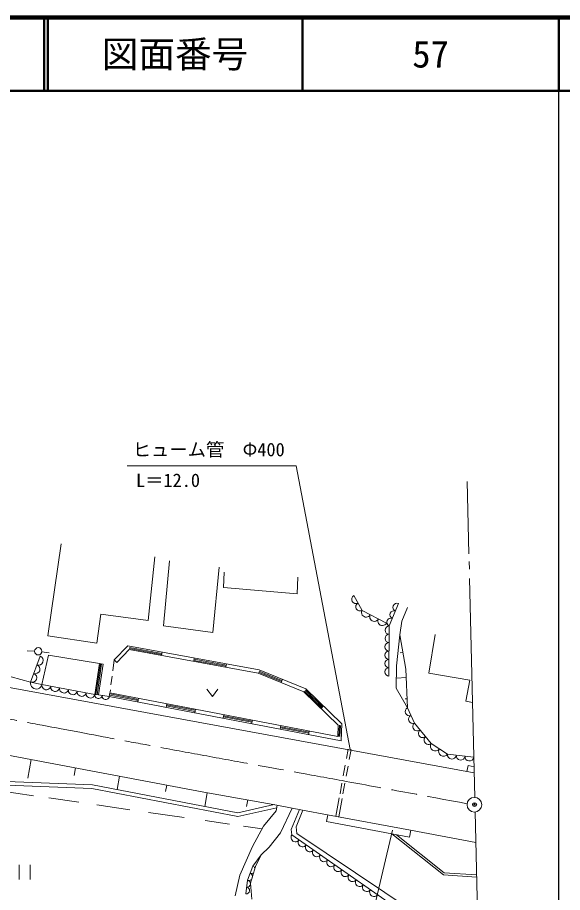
# Model space of a CAD drawing. Units: millimetres, scale not verified. Extents: x 40000 to 680000, y 20000 to 380000.
# Drawn here: x 505124 to 579500, y 260573 to 380000 of the extents above; entities that cross this region are included whole.
import ezdxf
from ezdxf.enums import TextEntityAlignment as Align

# ---------------------------------------------------------------- set-up
doc = ezdxf.new("R2010")
doc.units = ezdxf.units.MM
doc.header["$LTSCALE"] = 1000
doc.header["$PDMODE"] = 32
doc.header["$PDSIZE"] = 500
doc.linetypes.add('CHAIN', pattern=[18.5, 12, -1.5, 3.5, -1.5])
for name, color, linetype, lineweight in [('M-BGD', 7, 'Continuous', 13), ('M-BMK', 2, 'CHAIN', 13), ('M-BMK-SRVR', 3, 'Continuous', 13), ('M-STR-STR3', 7, 'Continuous', 13), ('M-STR-STRC', 7, 'Continuous', 13), ('M-TTL', 7, 'Continuous', 13), ('M-TTL-BAND', 7, 'Continuous', 25), ('M-TTL-LINE', 7, 'Continuous', 50)]:
    doc.layers.add(name, color=color, linetype=linetype, lineweight=lineweight)
doc.layers.add('M-OTRS', color=6, linetype='Continuous')
doc.layers.add('M-TTL-TXT', color=7, linetype='Continuous')
doc.styles.add('ＭＳ ゴシック', font='')
doc.styles.get('ＭＳ ゴシック').set_extended_font_data('MS Gothic')

msp = doc.modelspace()

# ---------------------------------------------------------------- linework, layer by layer
at = {"layer": 'M-BGD'}
for p, q in [((511082, 308172), (509248, 295627)), ((522933, 297710), (523875, 306387)), ((525858, 305841), (525065, 296966)), ((531759, 296073), (532651, 304998)), ((533345, 304304), (533246, 302222)), ((543312, 301329), (543361, 303610)), ((533246, 302222), (543312, 301329)), ((552147, 299064), (551036, 301093)), ((555867, 296963), (557123, 300006)), ((555480, 297349), (552147, 299064)), ((557560, 297610), (558357, 299470)), ((515941, 294586), (516487, 298553)), ((516487, 298553), (522933, 297710)), ((557295, 295750), (557560, 297610)), ((525065, 296966), (531759, 296073)), ((555818, 290103), (555867, 296963)), ((509248, 295627), (515941, 294586)), ((556852, 291499), (557295, 295750)), ((558136, 291056), (557295, 295750)), ((561262, 290532), (562131, 295803)), ((520180, 294260), (518319, 292324)), ((538117, 290986), (520180, 294260)), ((524786, 293063), (520381, 293867)), ((524813, 293211), (520408, 294015)), ((507457, 293517), (506457, 293567)), ((506910, 289296), (508214, 292821)), ((508447, 293417), (509437, 293267)), ((509369, 292969), (508465, 288970)), ((516307, 291811), (509369, 292969)), ((520354, 293720), (518679, 291978)), ((537976, 290504), (520354, 293720)), ((524760, 292916), (524849, 293407)), ((529165, 292112), (529255, 292603)), ((557353, 293265), (557728, 293332)), ((515685, 287612), (516307, 291811)), ((515833, 287590), (516455, 291789)), ((515982, 287568), (516603, 291767)), ((516180, 287538), (516801, 291738)), ((516307, 291811), (516801, 291738)), ((518126, 290807), (518319, 292324)), ((518679, 291978), (518319, 292324)), ((533597, 291455), (529192, 292259)), ((533624, 291603), (529219, 292407)), ((533570, 291308), (533660, 291799)), ((556807, 288443), (556852, 291499)), ((544207, 287957), (537976, 290504)), ((541148, 289369), (538032, 290642)), ((541205, 289508), (538089, 290781)), ((544486, 288384), (538117, 290986)), ((558357, 285786), (558136, 291056)), ((566832, 289554), (561262, 290532)), ((506910, 289296), (504254, 289998)), ((508465, 288970), (506910, 289296)), ((517883, 288896), (518034, 290083)), ((541091, 289230), (541280, 289693)), ((556828, 289845), (558184, 289902)), ((566316, 286673), (566832, 289554)), ((503778, 288587), (567443, 276898)), ((508465, 288970), (515685, 287612)), ((517741, 287823), (517647, 287332)), ((517741, 287823), (548830, 281860)), ((517756, 287900), (517799, 288242)), ((530979, 288344), (531729, 287344)), ((531729, 287344), (532479, 288344)), ((548897, 283401), (544207, 287957)), ((546656, 285787), (544311, 288065)), ((546761, 285895), (544416, 288173)), ((549406, 283604), (544486, 288384)), ((558357, 285786), (556807, 288443)), ((515685, 287612), (516180, 287538)), ((516180, 287538), (517647, 287332)), ((517647, 287332), (549304, 281260)), ((517685, 287529), (521571, 286783)), ((517713, 287676), (521599, 286931)), ((521627, 287078), (521533, 286587)), ((558009, 287005), (558306, 287017)), ((567217, 286485), (566316, 286673)), ((525513, 286333), (525419, 285842)), ((525457, 286038), (529343, 285293)), ((525485, 286185), (529371, 285440)), ((529399, 285587), (529305, 285096)), ((546552, 285679), (546900, 286038)), ((559288, 283704), (558357, 285786)), ((533285, 284842), (533191, 284351)), ((533229, 284547), (537115, 283802)), ((533257, 284695), (537143, 283949)), ((537172, 284096), (537077, 283605)), ((541058, 283351), (540963, 282860)), ((541001, 283056), (544887, 282311)), ((541029, 283204), (544915, 282458)), ((548830, 281860), (548897, 283401)), ((548980, 281854), (549047, 283395)), ((549130, 281847), (549197, 283388)), ((549304, 281260), (549406, 283604)), ((561590, 280914), (559288, 283704)), ((544944, 282606), (544850, 282115)), ((563805, 279452), (561590, 280914)), ((530546, 274250), (502853, 279519)), ((550260, 280156), (550021, 278858)), ((550653, 280081), (550405, 278732)), ((506552, 276196), (507003, 278730)), ((567392, 279055), (563805, 279452)), ((512844, 276531), (513031, 277582)), ((549850, 277931), (549584, 276484)), ((550233, 277801), (549981, 276430)), ((566605, 277902), (566458, 277085)), ((567423, 277731), (566605, 277902)), ((518713, 274621), (519036, 276440)), ((515276, 274770), (502281, 275297)), ((515349, 275265), (502412, 275792)), ((535212, 270954), (515276, 274770)), ((535203, 271465), (515349, 275265)), ((525325, 274336), (525481, 275213)), ((549399, 275481), (549136, 274050)), ((549805, 275475), (549538, 274024)), ((501904, 274557), (507328, 273771)), ((540504, 272512), (530546, 274250)), ((530692, 272328), (531013, 274168)), ((549036, 273510), (548571, 270980)), ((509380, 273474), (513472, 272882)), ((515954, 272522), (520468, 271869)), ((540131, 272577), (535203, 271465)), ((536386, 272313), (536541, 273203)), ((540418, 271706), (540556, 272501)), ((544027, 271807), (540504, 272512)), ((549421, 273391), (548964, 270907)), ((522999, 271502), (527867, 270797)), ((540494, 272146), (535212, 270954)), ((538708, 269620), (540418, 271706)), ((542618, 272089), (541002, 268708)), ((543621, 271888), (542489, 269194)), ((543144, 269555), (544075, 271798)), ((547410, 271196), (544027, 271807)), ((547464, 271186), (547304, 270261)), ((558777, 269082), (547410, 271196)), ((530733, 270382), (534069, 269899)), ((547304, 270261), (558614, 268108)), ((535966, 269625), (538508, 269257)), ((537193, 266861), (538708, 269620)), ((542489, 269194), (542559, 268426)), ((543248, 268612), (543144, 269555)), ((558614, 268108), (558781, 269082)), ((567668, 267378), (558777, 269082)), ((541002, 268708), (539479, 266783)), ((542559, 268426), (563039, 254162)), ((563510, 255052), (543248, 268612)), ((556222, 268563), (563243, 262978)), ((556855, 268443), (563356, 263271)), ((535476, 262954), (537193, 266861)), ((539479, 266783), (538360, 265708)), ((538360, 265708), (537248, 264169)), ((538360, 265708), (537599, 264141)), ((505365, 262360), (505365, 264360)), ((506865, 264360), (506865, 262360)), ((537248, 264169), (536496, 262240)), ((537599, 264141), (536927, 261858)), ((534837, 260127), (535476, 262954)), ((563243, 262978), (567752, 262679)), ((563356, 263271), (567772, 262978)), ((536496, 262240), (536264, 260369)), ((536927, 261858), (537106, 259664))]:
    msp.add_line(p, q, dxfattribs=at)
msp.add_circle((507958, 293495), 500, dxfattribs=at)
for centre, radius, start, end in [((551314, 300585), 578, 118.70595, 298.70595), ((551869, 299571), 578, 118.70595, 298.70595), ((556913, 299499), 549, 67.57414, 247.57414), ((552703, 298778), 625, 152.77451, 332.77451), ((556495, 298484), 549, 67.57414, 247.57414), ((553814, 298206), 625, 152.77451, 332.77451), ((554925, 297635), 625, 152.77451, 332.77451), ((556076, 297470), 549, 67.57414, 247.57414), ((555863, 296391), 572, 89.59652, 269.59652), ((555855, 295248), 572, 89.59652, 269.59652), ((555847, 294104), 572, 89.59652, 269.59652), ((507996, 292234), 626, 249.70823, 69.70823), ((555839, 292961), 572, 89.59652, 269.59652), ((507562, 291059), 626, 249.70823, 69.70823), ((555830, 291818), 572, 89.59652, 269.59652), ((507127, 289884), 626, 249.70823, 69.70823), ((555822, 290675), 572, 89.59652, 269.59652), ((507688, 289133), 794, 168.16635, 348.16635), ((509067, 288857), 612, 169.3428, 349.3428), ((510270, 288630), 612, 169.3428, 349.3428), ((511474, 288404), 612, 169.3428, 349.3428), ((512677, 288178), 612, 169.3428, 349.3428), ((513880, 287951), 612, 169.3428, 349.3428), ((515083, 287725), 612, 169.3428, 349.3428), ((516176, 287542), 495, 171.90302, 351.90302), ((517156, 287402), 495, 171.90302, 351.90302), ((558590, 285265), 570, 114.0755, 294.0755), ((559055, 284224), 570, 114.0755, 294.0755), ((559671, 283239), 603, 129.53616, 309.53616), ((560439, 282309), 603, 129.53616, 309.53616), ((561207, 281379), 603, 129.53616, 309.53616), ((562144, 280549), 663, 146.57519, 326.57519), ((563251, 279818), 663, 146.57519, 326.57519), ((564403, 279386), 602, 173.67662, 353.67662), ((565598, 279254), 602, 173.67662, 353.67662), ((566794, 279121), 602, 173.67662, 353.67662), ((543047, 268087), 594, 145.1431, 325.1431), ((544022, 267407), 594, 145.1431, 325.1431), ((544997, 266728), 594, 145.1431, 325.1431), ((545972, 266049), 594, 145.1431, 325.1431), ((546948, 265370), 594, 145.1431, 325.1431), ((537060, 263687), 518, 27.03406, 68.69422), ((547923, 264690), 594, 145.1431, 325.1431), ((548898, 264011), 594, 145.1431, 325.1431), ((536684, 262722), 518, 248.69422, 68.69422), ((537060, 263687), 518, 248.69422, 303.5171), ((549873, 263332), 594, 145.1431, 325.1431), ((550849, 262653), 594, 145.1431, 325.1431), ((536438, 261772), 471, 262.94769, 82.94769), ((551824, 261973), 594, 145.1431, 325.1431), ((552799, 261294), 594, 145.1431, 325.1431), ((536322, 260837), 471, 262.94769, 82.94769), ((553774, 260615), 594, 145.1431, 325.1431)]:
    msp.add_arc(centre, radius, start, end, dxfattribs=at)
at = {"layer": 'M-BMK'}
msp.add_open_spline([(470102, 290385), (474790, 289552), (479478, 288720), (484165, 287879), (490153, 286805), (496138, 285717), (502119, 284602), (508938, 283331), (515750, 282026), (522568, 280754), (531516, 279086), (540475, 277476), (549429, 275838), (555122, 274797), (560812, 273745), (566503, 272693)], degree=3, knots=[0, 0, 0, 0, 1, 1, 1, 2, 2, 2, 3, 3, 3, 4, 4, 4, 5, 5, 5, 5], dxfattribs=at)
at = {"layer": 'M-BMK-SRVR'}
for p, q in [((566503, 316653), (566737, 306779)), ((566761, 305763), (566786, 304713)), ((566816, 303420), (567522, 273557)), ((567569, 271563), (568256, 242511))]:
    msp.add_line(p, q, dxfattribs=at)
msp.add_circle((567477, 272558), 1000, dxfattribs=at)
at = {"layer": 'M-OTRS'}
msp.add_point((567504, 272567), dxfattribs=at)
at = {"layer": 'M-STR-STR3'}
for p in [(520090, 318813), (550518, 280107)]:
    msp.add_line(p, (543155, 318813), dxfattribs=at)
at = {"layer": 'M-STR-STRC'}
msp.add_line((548605, 236484), (556309, 269102), dxfattribs=at)
at = {"layer": 'M-TTL', "color": 2, "lineweight": 140}
msp.add_line((680000, 380000), (40000, 380000), dxfattribs=at)
at = {"layer": 'M-TTL-BAND'}
msp.add_line((579000, 20000), (579000, 370000), dxfattribs=at)
at = {"layer": 'M-TTL-LINE'}
for p, q in [((508747, 380000), (508747, 370000)), ((509247, 380000), (509247, 370000)), ((543997, 380000), (543997, 370000)), ((579000, 380000), (579000, 370000)), ((40000, 370000), (680000, 370000))]:
    msp.add_line(p, q, dxfattribs=at)

# ---------------------------------------------------------------- texts
at = {"layer": 'M-STR-STR3', "style": 'ＭＳ ゴシック'}
for s, p in [('ヒューム管\u3000Φ400', (520846, 319561)), ('L＝12.0', (521296, 315372))]:
    msp.add_text(s, height=1833, dxfattribs=at).set_placement(p, align=Align.BOTTOM_LEFT)
at = {"layer": 'M-TTL-TXT', "style": 'ＭＳ ゴシック'}
for s, p in [('図面番号', (526622, 375000)), ('57', (561497, 375000))]:
    msp.add_text(s, height=3666, dxfattribs=at).set_placement(p, align=Align.MIDDLE_CENTER)

doc.saveas('drawing.dxf')
